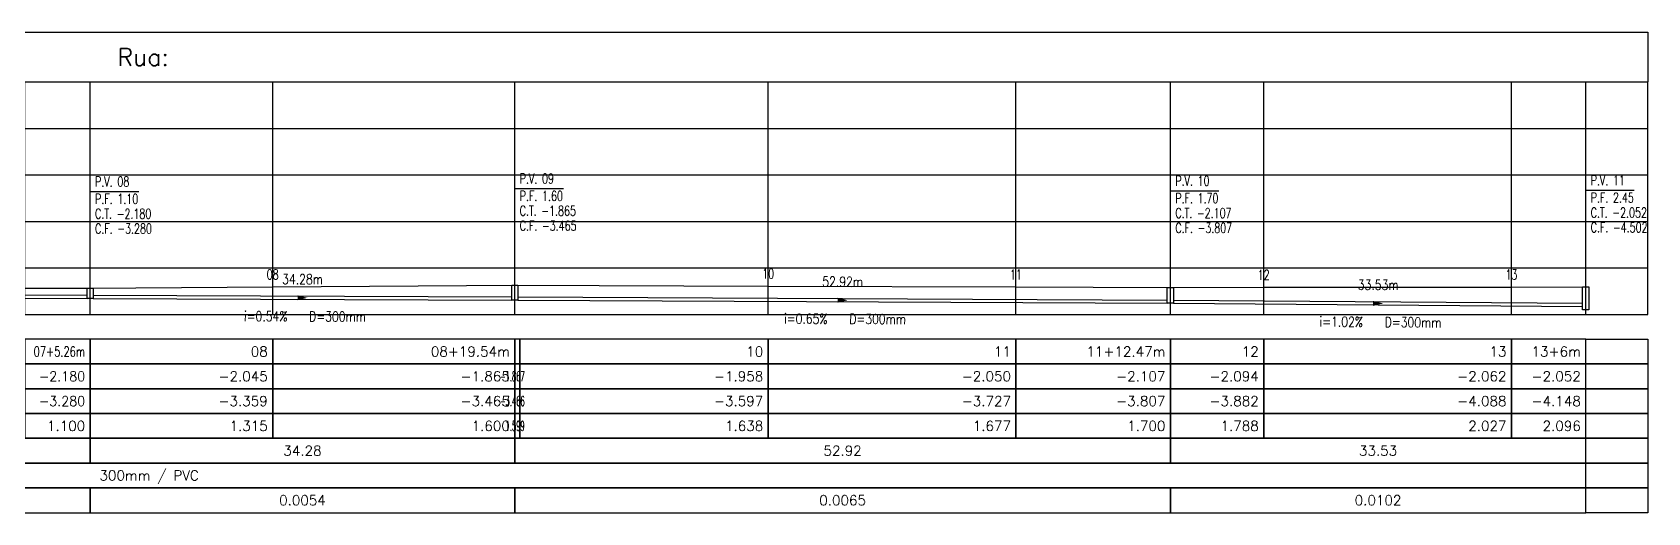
# Model space of a CAD drawing. Extents: x -6997814 to 14282083, y -16 to 289481930.
# Drawn here: x 363589.9 to 363720.3, y 7352431.8 to 7352470.5 of the extents above; entities that cross this region are included whole.
import ezdxf
from ezdxf.enums import TextEntityAlignment as Align

# ---------------------------------------------------------------- set-up
doc = ezdxf.new("R2010")
doc.units = 0
doc.header["$LTSCALE"] = 6.5
for name, color, linetype in [('PS_IND_COMPRIMENTO', 7, 'CONTINUOUS'), ('PS_IND_DIAMETRO', 7, 'CONTINUOUS'), ('PS_IND_FLUXO', 3, 'CONTINUOUS'), ('PS_IND_INCLINACAO', 7, 'CONTINUOUS'), ('PS_PERFIL_CAIXAS', 7, 'CONTINUOUS'), ('PS_PERFIL_COTA_LIN', 7, 'CONTINUOUS'), ('PS_PERFIL_COTA_TXT', 5, 'CONTINUOUS'), ('PS_PERFIL_GRADE', 8, 'CONTINUOUS'), ('PS_PERFIL_TERRENO', 3, 'CONTINUOUS'), ('PS_PERFIL_TITULOS', 5, 'CONTINUOUS'), ('PS_PERFIL_TUBO', 7, 'CONTINUOUS'), ('PS_PONTOS_IDENTIFICACAO_LIN', 7, 'CONTINUOUS'), ('PS_PONTOS_IDENTIFICACAO_TXT', 7, 'CONTINUOUS')]:
    doc.layers.add(name, color=color, linetype=linetype)
doc.styles.add('ROMANS', font='romans.shx')

# ---------------------------------------------------------------- blocks, each defined once
blk = doc.blocks.new('*U291')
at = {"layer": 'PS_PERFIL_GRADE', "linetype": 'Continuous', "lineweight": -2}
for p, q in [((0, 0), (0, 18.75)), ((0, 18.75), (241.95, 18.75)), ((5, 0), (5, 18.75)), ((10.95, 0), (10.95, 18.75)), ((30.39, 0), (30.39, 18.75)), ((30.39, 0), (30.39, 18.75)), ((44.81, 0), (44.81, 18.75)), ((44.81, 0), (44.81, 18.75)), ((50.95, 0), (50.95, 18.75)), ((70.95, 0), (70.95, 18.75)), ((76.36, 0), (76.36, 18.75)), ((76.36, 0), (76.36, 18.75)), ((86.83, 0), (86.83, 18.75)), ((86.83, 0), (86.83, 18.75)), ((90.95, 0), (90.95, 18.75)), ((110.95, 0), (110.95, 18.75)), ((116.21, 0), (116.21, 18.75)), ((116.21, 0), (116.21, 18.75)), ((130.95, 0), (130.95, 18.75)), ((150.49, 0), (150.49, 18.75)), ((150.49, 0), (150.49, 18.75)), ((170.95, 0), (170.95, 18.75)), ((190.95, 0), (190.95, 18.75)), ((203.42, 0), (203.42, 18.75)), ((203.42, 0), (203.42, 18.75)), ((210.95, 0), (210.95, 18.75)), ((230.95, 0), (230.95, 18.75)), ((236.95, 0), (236.95, 18.75)), ((241.95, 0), (241.95, 18.75)), ((0, 15), (241.95, 15)), ((0, 11.25), (241.95, 11.25)), ((0, 7.5), (241.95, 7.5)), ((0, 3.75), (241.95, 3.75)), ((0, 0), (241.95, 0))]:
    blk.add_line(p, q, dxfattribs=at)
blk.add_lwpolyline([(0, 18.75), (0, 22.75), (241.95, 22.75), (241.95, 18.75)], dxfattribs=at)
at = {"layer": 'PS_PERFIL_GRADE', "lineweight": -2, "style": 'ROMANS'}
for s, p in [('20', (-0.4, 18.75)), ('15', (-0.4, 15)), ('10', (-0.4, 11.25)), ('5', (-0.4, 7.5)), ('0', (-0.4, 3.75)), ('-5', (-0.4, 0))]:
    blk.add_text(s, height=0.8, dxfattribs=at).set_placement(p, align=Align.MIDDLE_RIGHT)

msp = doc.modelspace()

# ---------------------------------------------------------------- linework, layer by layer
at = {"layer": 'PS_IND_FLUXO', "lineweight": -2}
for points in [[(363611.33564, 7352449.09441, 0.4, 0, 0), (363612.13563, 7352449.09112, 0, 0, 0)], [(363654.93858, 7352448.89728, 0.4, 0, 0), (363655.73857, 7352448.89338, 0, 0, 0)], [(363698.16748, 7352448.64242, 0.4, 0, 0), (363698.96745, 7352448.63622, 0, 0, 0)]]:
    msp.add_lwpolyline(points, format="xyseb", dxfattribs=at)
at = {"layer": 'PS_PERFIL_CAIXAS', "linetype": 'Continuous', "lineweight": -2}
for points in [[(363628.62634, 7352450.11089), (363629.12634, 7352450.11089), (363629.12634, 7352448.91089), (363628.62634, 7352448.91089)], [(363594.34494, 7352449.87464), (363594.84494, 7352449.87464), (363594.84494, 7352449.04964), (363594.34494, 7352449.04964)], [(363681.55081, 7352449.92977), (363682.05081, 7352449.92977), (363682.05081, 7352448.65477), (363681.55081, 7352448.65477)], [(363715.08413, 7352449.97087), (363715.58413, 7352449.97087), (363715.58413, 7352448.13337), (363715.08413, 7352448.13337)]]:
    msp.add_lwpolyline(points, close=True, dxfattribs=at)
at = {"layer": 'PS_PERFIL_COTA_LIN', "linetype": 'Continuous', "lineweight": -2}
for points in [[(363589.33262, 7352445.75964), (363589.33262, 7352443.75964), (363594.59494, 7352443.75964), (363594.59494, 7352445.75964)], [(363594.59494, 7352445.75964), (363594.59494, 7352443.75964), (363609.33262, 7352443.75964), (363609.33262, 7352445.75964)], [(363609.33262, 7352445.75964), (363609.33262, 7352443.75964), (363628.87634, 7352443.75964), (363628.87634, 7352445.75964)], [(363628.87634, 7352445.75964), (363628.87634, 7352443.75964), (363629.27634, 7352443.75964), (363629.27634, 7352445.75964)], [(363629.27634, 7352445.75964), (363629.27634, 7352443.75964), (363649.33262, 7352443.75964), (363649.33262, 7352445.75964)], [(363649.33262, 7352445.75964), (363649.33262, 7352443.75964), (363669.33262, 7352443.75964), (363669.33262, 7352445.75964)], [(363669.33262, 7352445.75964), (363669.33262, 7352443.75964), (363681.80081, 7352443.75964), (363681.80081, 7352445.75964)], [(363681.80081, 7352445.75964), (363681.80081, 7352443.75964), (363689.33262, 7352443.75964), (363689.33262, 7352445.75964)], [(363689.33262, 7352445.75964), (363689.33262, 7352443.75964), (363709.33262, 7352443.75964), (363709.33262, 7352445.75964)], [(363709.33262, 7352445.75964), (363709.33262, 7352443.75964), (363715.33413, 7352443.75964), (363715.33413, 7352445.75964)], [(363720.33413, 7352445.75964), (363720.33413, 7352443.75964), (363715.33413, 7352443.75964), (363715.33413, 7352445.75964)], [(363589.33262, 7352443.75964), (363589.33262, 7352441.75964), (363594.59494, 7352441.75964), (363594.59494, 7352443.75964)], [(363594.59494, 7352443.75964), (363594.59494, 7352441.75964), (363609.33262, 7352441.75964), (363609.33262, 7352443.75964)], [(363609.33262, 7352443.75964), (363609.33262, 7352441.75964), (363628.87634, 7352441.75964), (363628.87634, 7352443.75964)], [(363628.87634, 7352443.75964), (363628.87634, 7352441.75964), (363629.27634, 7352441.75964), (363629.27634, 7352443.75964)], [(363629.27634, 7352443.75964), (363629.27634, 7352441.75964), (363649.33262, 7352441.75964), (363649.33262, 7352443.75964)], [(363649.33262, 7352443.75964), (363649.33262, 7352441.75964), (363669.33262, 7352441.75964), (363669.33262, 7352443.75964)], [(363669.33262, 7352443.75964), (363669.33262, 7352441.75964), (363681.80081, 7352441.75964), (363681.80081, 7352443.75964)], [(363681.80081, 7352443.75964), (363681.80081, 7352441.75964), (363689.33262, 7352441.75964), (363689.33262, 7352443.75964)], [(363689.33262, 7352443.75964), (363689.33262, 7352441.75964), (363709.33262, 7352441.75964), (363709.33262, 7352443.75964)], [(363709.33262, 7352443.75964), (363709.33262, 7352441.75964), (363715.33413, 7352441.75964), (363715.33413, 7352443.75964)], [(363720.33413, 7352443.75964), (363720.33413, 7352441.75964), (363715.33413, 7352441.75964), (363715.33413, 7352443.75964)], [(363589.33262, 7352441.75964), (363589.33262, 7352439.75964), (363594.59494, 7352439.75964), (363594.59494, 7352441.75964)], [(363594.59494, 7352441.75964), (363594.59494, 7352439.75964), (363609.33262, 7352439.75964), (363609.33262, 7352441.75964)], [(363609.33262, 7352441.75964), (363609.33262, 7352439.75964), (363628.87634, 7352439.75964), (363628.87634, 7352441.75964)], [(363628.87634, 7352441.75964), (363628.87634, 7352439.75964), (363629.27634, 7352439.75964), (363629.27634, 7352441.75964)], [(363629.27634, 7352441.75964), (363629.27634, 7352439.75964), (363649.33262, 7352439.75964), (363649.33262, 7352441.75964)], [(363649.33262, 7352441.75964), (363649.33262, 7352439.75964), (363669.33262, 7352439.75964), (363669.33262, 7352441.75964)], [(363669.33262, 7352441.75964), (363669.33262, 7352439.75964), (363681.80081, 7352439.75964), (363681.80081, 7352441.75964)], [(363681.80081, 7352441.75964), (363681.80081, 7352439.75964), (363689.33262, 7352439.75964), (363689.33262, 7352441.75964)], [(363689.33262, 7352441.75964), (363689.33262, 7352439.75964), (363709.33262, 7352439.75964), (363709.33262, 7352441.75964)], [(363709.33262, 7352441.75964), (363709.33262, 7352439.75964), (363715.33413, 7352439.75964), (363715.33413, 7352441.75964)], [(363720.33413, 7352441.75964), (363720.33413, 7352439.75964), (363715.33413, 7352439.75964), (363715.33413, 7352441.75964)], [(363589.33262, 7352439.75964), (363589.33262, 7352437.75964), (363594.59494, 7352437.75964), (363594.59494, 7352439.75964)], [(363594.59494, 7352439.75964), (363594.59494, 7352437.75964), (363609.33262, 7352437.75964), (363609.33262, 7352439.75964)], [(363609.33262, 7352439.75964), (363609.33262, 7352437.75964), (363628.87634, 7352437.75964), (363628.87634, 7352439.75964)], [(363628.87634, 7352439.75964), (363628.87634, 7352437.75964), (363629.27634, 7352437.75964), (363629.27634, 7352439.75964)], [(363629.27634, 7352439.75964), (363629.27634, 7352437.75964), (363649.33262, 7352437.75964), (363649.33262, 7352439.75964)], [(363649.33262, 7352439.75964), (363649.33262, 7352437.75964), (363669.33262, 7352437.75964), (363669.33262, 7352439.75964)], [(363669.33262, 7352439.75964), (363669.33262, 7352437.75964), (363681.80081, 7352437.75964), (363681.80081, 7352439.75964)], [(363681.80081, 7352439.75964), (363681.80081, 7352437.75964), (363689.33262, 7352437.75964), (363689.33262, 7352439.75964)], [(363689.33262, 7352439.75964), (363689.33262, 7352437.75964), (363709.33262, 7352437.75964), (363709.33262, 7352439.75964)], [(363709.33262, 7352439.75964), (363709.33262, 7352437.75964), (363715.33413, 7352437.75964), (363715.33413, 7352439.75964)], [(363720.33413, 7352439.75964), (363720.33413, 7352437.75964), (363715.33413, 7352437.75964), (363715.33413, 7352439.75964)], [(363565.2148, 7352437.75964), (363565.2148, 7352435.75964), (363594.59494, 7352435.75964), (363594.59494, 7352437.75964)], [(363594.59494, 7352437.75964), (363594.59494, 7352435.75964), (363628.87634, 7352435.75964), (363628.87634, 7352437.75964)], [(363628.87634, 7352437.75964), (363628.87634, 7352435.75964), (363681.80081, 7352435.75964), (363681.80081, 7352437.75964)], [(363681.80081, 7352437.75964), (363681.80081, 7352435.75964), (363715.33413, 7352435.75964), (363715.33413, 7352437.75964)], [(363720.33413, 7352437.75964), (363720.33413, 7352435.75964), (363715.33413, 7352435.75964), (363715.33413, 7352437.75964)], [(363483.38367, 7352435.75964), (363483.38367, 7352433.75964), (363715.33413, 7352433.75964), (363715.33413, 7352435.75964)], [(363720.33413, 7352435.75964), (363720.33413, 7352433.75964), (363715.33413, 7352433.75964), (363715.33413, 7352435.75964)], [(363565.2148, 7352433.75964), (363565.2148, 7352431.75964), (363594.59494, 7352431.75964), (363594.59494, 7352433.75964)], [(363594.59494, 7352433.75964), (363594.59494, 7352431.75964), (363628.87634, 7352431.75964), (363628.87634, 7352433.75964)], [(363628.87634, 7352433.75964), (363628.87634, 7352431.75964), (363681.80081, 7352431.75964), (363681.80081, 7352433.75964)], [(363681.80081, 7352433.75964), (363681.80081, 7352431.75964), (363715.33413, 7352431.75964), (363715.33413, 7352433.75964)], [(363720.33413, 7352433.75964), (363720.33413, 7352431.75964), (363715.33413, 7352431.75964), (363715.33413, 7352433.75964)]]:
    msp.add_lwpolyline(points, close=True, dxfattribs=at)
for points in [[(363594.59494, 7352437.75964), (363609.33262, 7352437.75964)], [(363609.33262, 7352437.75964), (363628.87634, 7352437.75964)], [(363629.27634, 7352437.75964), (363649.33262, 7352437.75964)], [(363649.33262, 7352437.75964), (363669.33262, 7352437.75964)], [(363681.80081, 7352437.75964), (363689.33262, 7352437.75964)], [(363689.33262, 7352437.75964), (363709.33262, 7352437.75964)], [(363709.33262, 7352437.75964), (363715.33413, 7352437.75964)], [(363589.33262, 7352435.75964), (363594.59494, 7352435.75964)], [(363594.59494, 7352435.75964), (363609.33262, 7352435.75964)], [(363594.59494, 7352435.75964), (363609.33262, 7352435.75964)], [(363609.33262, 7352435.75964), (363628.87634, 7352435.75964)], [(363609.33262, 7352435.75964), (363628.87634, 7352435.75964)], [(363628.87634, 7352435.75964), (363629.27634, 7352435.75964)], [(363629.27634, 7352435.75964), (363649.33262, 7352435.75964)], [(363629.27634, 7352435.75964), (363649.33262, 7352435.75964)], [(363649.33262, 7352435.75964), (363669.33262, 7352435.75964)], [(363649.33262, 7352435.75964), (363669.33262, 7352435.75964)], [(363681.80081, 7352435.75964), (363689.33262, 7352435.75964)], [(363681.80081, 7352435.75964), (363689.33262, 7352435.75964)], [(363689.33262, 7352435.75964), (363709.33262, 7352435.75964)], [(363689.33262, 7352435.75964), (363709.33262, 7352435.75964)], [(363709.33262, 7352435.75964), (363715.33413, 7352435.75964)], [(363709.33262, 7352435.75964), (363715.33413, 7352435.75964)], [(363589.33262, 7352433.75964), (363594.59494, 7352433.75964)], [(363594.59494, 7352433.75964), (363609.33262, 7352433.75964)], [(363594.59494, 7352433.75964), (363609.33262, 7352433.75964)], [(363609.33262, 7352433.75964), (363628.87634, 7352433.75964)], [(363609.33262, 7352433.75964), (363628.87634, 7352433.75964)], [(363628.87634, 7352433.75964), (363629.27634, 7352433.75964)], [(363629.27634, 7352433.75964), (363649.33262, 7352433.75964)], [(363629.27634, 7352433.75964), (363649.33262, 7352433.75964)], [(363649.33262, 7352433.75964), (363669.33262, 7352433.75964)], [(363649.33262, 7352433.75964), (363669.33262, 7352433.75964)], [(363681.80081, 7352433.75964), (363689.33262, 7352433.75964)], [(363681.80081, 7352433.75964), (363689.33262, 7352433.75964)], [(363689.33262, 7352433.75964), (363709.33262, 7352433.75964)], [(363689.33262, 7352433.75964), (363709.33262, 7352433.75964)], [(363709.33262, 7352433.75964), (363715.33413, 7352433.75964)], [(363709.33262, 7352433.75964), (363715.33413, 7352433.75964)], [(363594.59494, 7352431.75964), (363609.33262, 7352431.75964)], [(363609.33262, 7352431.75964), (363628.87634, 7352431.75964)], [(363629.27634, 7352431.75964), (363649.33262, 7352431.75964)], [(363649.33262, 7352431.75964), (363669.33262, 7352431.75964)], [(363681.80081, 7352431.75964), (363689.33262, 7352431.75964)], [(363689.33262, 7352431.75964), (363709.33262, 7352431.75964)], [(363709.33262, 7352431.75964), (363715.33413, 7352431.75964)]]:
    msp.add_lwpolyline(points, dxfattribs=at)
at = {"layer": 'PS_PERFIL_TERRENO', "linetype": 'Continuous', "lineweight": -2}
msp.add_lwpolyline([(363589.33262, 7352449.87907), (363594.59494, 7352449.87464), (363594.59494, 7352449.87464), (363594.59494, 7352449.87464), (363594.59494, 7352449.87464), (363594.59494, 7352449.87464), (363609.33262, 7352449.97621), (363609.33262, 7352449.97621), (363628.87634, 7352450.11089), (363628.87634, 7352450.11089), (363628.87634, 7352450.11089), (363628.87634, 7352450.11089), (363628.87634, 7352450.11089), (363649.33262, 7352450.04088), (363649.33262, 7352450.04088), (363669.33262, 7352449.97244), (363669.33262, 7352449.97244), (363681.80081, 7352449.92977), (363681.80081, 7352449.92977), (363681.80081, 7352449.92977), (363681.80081, 7352449.92977), (363681.80081, 7352449.92977), (363689.33262, 7352449.939), (363689.33262, 7352449.939), (363709.33262, 7352449.96351), (363709.33262, 7352449.96351), (363715.33413, 7352449.97087), (363715.33413, 7352449.97087), (363715.33413, 7352449.97087)], dxfattribs=at)
at = {"layer": 'PS_PERFIL_TUBO', "linetype": 'Continuous', "lineweight": -2}
for points in [[(363565.4648, 7352449.14939), (363594.34494, 7352449.04964), (363594.34494, 7352449.27464), (363565.4648, 7352449.37439)], [(363594.84494, 7352449.04964), (363628.62634, 7352448.91089), (363628.62634, 7352449.13589), (363594.84494, 7352449.27464)], [(363629.12634, 7352448.91089), (363681.55081, 7352448.65477), (363681.55081, 7352448.87977), (363629.12634, 7352449.13589)], [(363682.05081, 7352448.65477), (363715.08413, 7352448.39887), (363715.08413, 7352448.62387), (363682.05081, 7352448.87977)]]:
    msp.add_lwpolyline(points, close=True, dxfattribs=at)
at = {"layer": 'PS_PONTOS_IDENTIFICACAO_LIN', "linetype": 'Continuous', "lineweight": -2}
for points in [[(363628.87634, 7352450.11089), (363628.87634, 7352457.91089), (363632.79634, 7352457.91089)], [(363594.59494, 7352449.87464), (363594.59494, 7352457.67464), (363598.51494, 7352457.67464)], [(363681.80081, 7352449.92977), (363681.80081, 7352457.72977), (363685.72081, 7352457.72977)], [(363715.33413, 7352449.97087), (363715.33413, 7352457.77087), (363719.25413, 7352457.77087)]]:
    msp.add_lwpolyline(points, dxfattribs=at)

# ---------------------------------------------------------------- block references
at = {"layer": 'PS_PERFIL_GRADE', "lineweight": -2}
msp.add_blockref('*U291', (363478.38367, 7352447.75964), dxfattribs=at)

# ---------------------------------------------------------------- texts
at = {"layer": 'PS_IND_COMPRIMENTO', "lineweight": -2, "style": 'ROMANS', "width": 0.8}
for s, rotation, p in [('34.28m', 359.7646709, (363611.7418, 7352450.59275)), ('52.92m', 359.720078, (363655.3459, 7352450.39531)), ('33.53m', 359.5561543, (363698.57909, 7352450.13927))]:
    msp.add_text(s, height=0.8, rotation=rotation, dxfattribs=at).set_placement(p, align=Align.MIDDLE_CENTER)
at = {"layer": 'PS_IND_DIAMETRO', "lineweight": -2, "style": 'ROMANS', "width": 0.8}
for rotation, p in [(359.7646709, (363614.56945, 7352447.58111)), (359.720078, (363658.17121, 7352447.38147)), (359.5561543, (363701.39576, 7352447.11736))]:
    msp.add_text('D=300mm', height=0.8, rotation=rotation, dxfattribs=at).set_placement(p, align=Align.MIDDLE_CENTER)
at = {"layer": 'PS_IND_INCLINACAO', "lineweight": -2, "style": 'ROMANS', "width": 0.8}
for s, rotation, p in [('i=0.54%', 359.7646709, (363608.7695, 7352447.60494)), ('i=0.65%', 359.720078, (363652.37128, 7352447.40981)), ('i=1.02%', 359.5561543, (363695.59594, 7352447.16229))]:
    msp.add_text(s, height=0.8, rotation=rotation, dxfattribs=at).set_placement(p, align=Align.MIDDLE_CENTER)
at = {"layer": 'PS_PERFIL_COTA_TXT', "lineweight": -2, "style": 'ROMANS'}
for s, width, p in [('07+5.26m', 0.730877, (363594.19494, 7352444.75964)), ('-2.180', 0.939699, (363594.19494, 7352442.75964)), ('-1.867', 0.5, (363629.67634, 7352442.75964)), ('-3.280', 0.939699, (363594.19494, 7352440.75964)), ('-3.466', 0.5, (363629.67634, 7352440.75964)), ('1.599', 0.5, (363629.67634, 7352438.75964))]:
    msp.add_text(s, height=0.8, dxfattribs=dict(at, width=width)).set_placement(p, align=Align.MIDDLE_RIGHT)
for s, p in [('08', (363608.93262, 7352444.75964)), ('08+19.54m', (363628.47634, 7352444.75964)), ('10', (363648.93262, 7352444.75964)), ('11', (363668.93262, 7352444.75964)), ('11+12.47m', (363681.40081, 7352444.75964)), ('12', (363688.93262, 7352444.75964)), ('13', (363708.93262, 7352444.75964)), ('13+6m', (363714.93413, 7352444.75964)), ('-2.045', (363608.93262, 7352442.75964)), ('-1.865', (363628.47634, 7352442.75964)), ('-1.958', (363648.93262, 7352442.75964)), ('-2.050', (363668.93262, 7352442.75964)), ('-2.107', (363681.40081, 7352442.75964)), ('-2.094', (363688.93262, 7352442.75964)), ('-2.062', (363708.93262, 7352442.75964)), ('-2.052', (363714.93413, 7352442.75964)), ('-3.359', (363608.93262, 7352440.75964)), ('-3.465', (363628.47634, 7352440.75964)), ('-3.597', (363648.93262, 7352440.75964)), ('-3.727', (363668.93262, 7352440.75964)), ('-3.807', (363681.40081, 7352440.75964)), ('-3.882', (363688.93262, 7352440.75964)), ('-4.088', (363708.93262, 7352440.75964)), ('-4.148', (363714.93413, 7352440.75964)), ('1.100', (363594.19494, 7352438.75964)), ('1.315', (363608.93262, 7352438.75964)), ('1.600', (363628.47634, 7352438.75964)), ('1.638', (363648.93262, 7352438.75964)), ('1.677', (363668.93262, 7352438.75964)), ('1.700', (363681.40081, 7352438.75964)), ('1.788', (363688.93262, 7352438.75964)), ('2.027', (363708.93262, 7352438.75964)), ('2.096', (363714.93413, 7352438.75964))]:
    msp.add_text(s, height=0.8, dxfattribs=at).set_placement(p, align=Align.MIDDLE_RIGHT)
for s, p in [('34.28', (363611.73564, 7352436.75964)), ('52.92', (363655.33857, 7352436.75964)), ('33.53', (363698.56747, 7352436.75964)), ('300mm / PVC', (363599.3589, 7352434.75964)), ('0.0054', (363611.73564, 7352432.75964)), ('0.0065', (363655.33857, 7352432.75964)), ('0.0102', (363698.56747, 7352432.75964))]:
    msp.add_text(s, height=0.8, dxfattribs=at).set_placement(p, align=Align.MIDDLE_CENTER)
at = {"layer": 'PS_PERFIL_TITULOS', "lineweight": -2, "style": 'ROMANS'}
msp.add_text('Rua: ', height=1.4, dxfattribs=at).set_placement((363599.3589, 7352468.50964), align=Align.MIDDLE_CENTER)
at = {"layer": 'PS_PONTOS_IDENTIFICACAO_TXT', "lineweight": -2, "style": 'ROMANS', "width": 0.7}
for s, p in [('P.V. 08', (363594.99494, 7352458.07464)), ('P.V. 09', (363629.27634, 7352458.31089)), ('P.V. 10', (363682.20081, 7352458.12977)), ('P.V. 11', (363715.73413, 7352458.17087)), ('P.F. 1.10', (363594.99494, 7352456.67464)), ('P.F. 1.60', (363629.27634, 7352456.91089)), ('P.F. 1.70', (363682.20081, 7352456.72977)), ('P.F. 2.45', (363715.73413, 7352456.77087)), ('C.T. -2.180', (363594.99494, 7352455.47464)), ('C.T. -1.865', (363629.27634, 7352455.71089)), ('C.F. -3.465', (363629.27634, 7352454.51089)), ('C.T. -2.107', (363682.20081, 7352455.52977)), ('C.T. -2.052', (363715.73413, 7352455.57087)), ('C.F. -3.280', (363594.99494, 7352454.27464)), ('C.F. -3.807', (363682.20081, 7352454.32977)), ('C.F. -4.502', (363715.73413, 7352454.37087))]:
    msp.add_text(s, height=0.8, dxfattribs=at).set_placement(p)
for s, p in [('08', (363609.33262, 7352450.57621)), ('10', (363649.33262, 7352450.64088)), ('11', (363669.33262, 7352450.57244)), ('12', (363689.33262, 7352450.539)), ('13', (363709.33262, 7352450.56351))]:
    msp.add_text(s, height=0.8, dxfattribs=at).set_placement(p, align=Align.CENTER)

doc.saveas('drawing.dxf')
